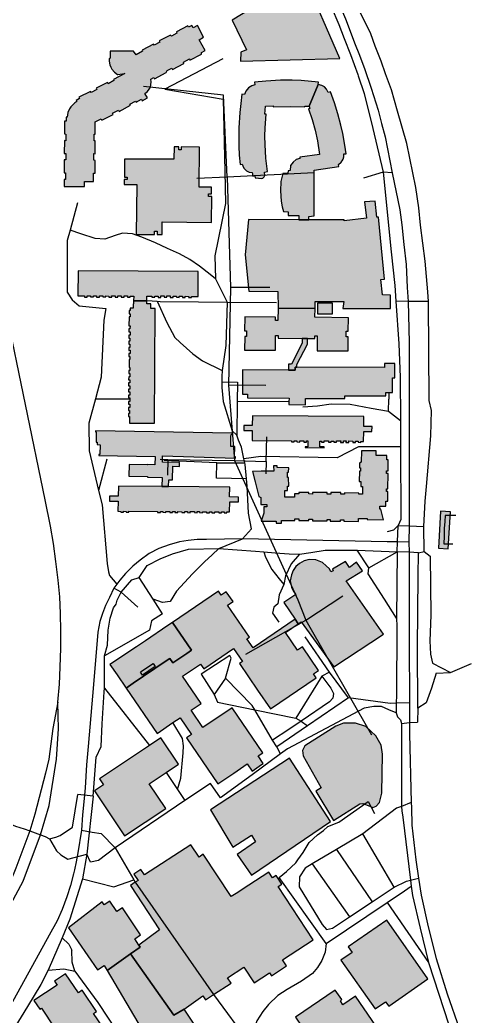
# Model space of a CAD drawing. Header units: metres. Extents: x -240 to 1905, y -961 to 4070.
# Drawn here: x 239 to 514, y 474 to 1088 of the extents above; entities that cross this region are included whole.
import ezdxf

# ---------------------------------------------------------------- set-up
doc = ezdxf.new("R2010")
doc.units = ezdxf.units.M
doc.layers.add('TPX_BUILDINGS', color=7, linetype='Continuous')
doc.layers.add('TPX_ROADS', color=7, linetype='Continuous')
doc.layers.add('TPX_BUILDINGS_HATCH', color=7, linetype='Continuous', true_color=0xffffff)

msp = doc.modelspace()

# ---------------------------------------------------------------- hatches: boundary and pattern name
at = {"layer": 'TPX_BUILDINGS_HATCH'}
h = msp.add_hatch(color=256, dxfattribs=at)
h.dxf.hatch_style = 1
h.paths.add_polyline_path([(370.2, 1087.57), (379.02, 1069.37), (375.48, 1067.87), (375.27, 1062.36), (436.63, 1063.9), (414.61, 1114.61), (370.2, 1087.57)])
h = msp.add_hatch(color=256, dxfattribs=at)
h.dxf.hatch_style = 1
h.paths.add_polyline_path([(266.81, 1025.36), (266.82, 1017.47), (267.6, 1017.46), (267.56, 1013.35), (266.78, 1013.36), (266.71, 1005.47), (267.57, 1005.46), (267.54, 1001.47), (266.68, 1001.47), (266.61, 993.47), (267.47, 993.47), (267.44, 989.47), (266.65, 989.47), (266.61, 985.14), (279.06, 985.03), (279.09, 988.14), (284.8, 988.2), (284.77, 993.43), (285.63, 993.42), (285.7, 1001.2), (284.92, 1001.31), (284.95, 1005.42), (285.74, 1005.31), (285.73, 1013.31), (285.02, 1013.31), (285.06, 1017.31), (285.76, 1017.42), (285.75, 1024.86), (289.52, 1026.72), (289.83, 1026.05), (296.91, 1029.54), (296.44, 1030.32), (300.06, 1032.18), (300.45, 1031.4), (307.52, 1035.12), (307.14, 1035.9), (310.68, 1037.75), (311.06, 1036.97), (314.21, 1038.95), (314.75, 1037.83), (317.98, 1039.69), (316.36, 1042.48), (317.93, 1043.58), (319.12, 1045.01), (319.76, 1046.34), (320.08, 1047.78), (320.24, 1049.68), (320.07, 1051.31), (322, 1052.19), (322.34, 1051.49), (329.6, 1055.37), (330.1, 1056.58), (333.04, 1057.97), (333.34, 1057.19), (340.47, 1060.95), (340.29, 1061.66), (343.83, 1063.68), (344.13, 1063.01), (351.26, 1066.54), (351.33, 1067.73), (353.46, 1068.83), (349.91, 1075.52), (352.59, 1077.05), (348.74, 1084.2), (346.22, 1082.78), (345.37, 1084.34), (343.33, 1083.25), (342.86, 1084.03), (335.79, 1080.31), (336.17, 1079.53), (332.71, 1077.78), (332.25, 1078.34), (325.25, 1074.74), (325.63, 1073.96), (322.01, 1072.1), (321.63, 1072.77), (314.71, 1069.05), (314.94, 1068.38), (310.92, 1066.19), (309.46, 1068.43), (294.97, 1068.56), (294.94, 1064.11), (294.39, 1063.78), (294.37, 1062.34), (294.82, 1060), (295.36, 1058.66), (296.05, 1057.44), (297.6, 1055.53), (299.47, 1054.07), (299.78, 1054.18), (304.01, 1054.7), (296.94, 1051.1), (297.32, 1050.43), (293.7, 1048.46), (293.32, 1049.24), (286.32, 1045.63), (286.78, 1044.85), (283.17, 1042.99), (282.78, 1043.66), (275.7, 1040.06), (276.09, 1039.28), (273.96, 1038.18), (274.35, 1037.4), (273.09, 1036.64), (271.67, 1035.32), (270.72, 1034.21), (269.93, 1032.89), (268.97, 1030.67), (268.64, 1029.23), (268.47, 1027.79), (267.77, 1027.79), (267.75, 1025.35), (266.81, 1025.36)])
h = msp.add_hatch(color=256, dxfattribs=at)
h.dxf.hatch_style = 1
h.paths.add_polyline_path([(374.29, 1015.65), (374.32, 1009.98), (374.58, 1004.42), (375.08, 998.75), (376.42, 998.85), (376.72, 997.85), (377.33, 996.51), (378.03, 995.73), (379.04, 994.83), (380.6, 994.04), (382.56, 993.69), (383.01, 991.57), (384.26, 991.79), (384.41, 990.45), (388.47, 990.08), (389.1, 990.3), (389.97, 991.07), (390.37, 991.84), (390.15, 993.96), (391.96, 994.27), (390.93, 1002.62), (390.46, 1011.06), (390.34, 1016.18), (390.47, 1021.29), (391.09, 1029.72), (390.31, 1029.73), (390.74, 1034.62), (395.44, 1034.91), (395.51, 1034.13), (406.16, 1034.48), (415.08, 1034.18), (415.09, 1034.63), (417.67, 1034.6), (423.27, 1048), (423.43, 1049.44), (412.64, 1050.42), (407.24, 1050.58), (400.04, 1050.53), (391.03, 1050.06), (383.9, 1049.34), (384.2, 1047.67), (382.24, 1047.13), (380.27, 1045.82), (379.4, 1044.94), (378.69, 1043.94), (378.21, 1042.83), (377.88, 1041.73), (376.24, 1041.96), (375.49, 1036.3), (374.89, 1030.75), (374.34, 1021.31), (374.29, 1015.65)])
h = msp.add_hatch(color=256, dxfattribs=at)
h.dxf.hatch_style = 1
h.paths.add_polyline_path([(399.98, 982.41), (400.5, 976.08), (400.97, 972.61), (401.86, 969.75), (404.66, 969.5), (404.64, 967.28), (411.37, 967.33), (411.25, 964.55), (417.45, 964.61), (417.39, 966.72), (420.76, 967.14), (420.84, 993.51), (420.85, 995.25), (435.98, 997.45), (435.76, 998.67), (437.49, 1000.1), (438.12, 1000.99), (438.6, 1001.98), (439.01, 1003.31), (439.02, 1005.2), (440.51, 1005.3), (439.7, 1010.64), (438.43, 1017.76), (437.22, 1022.99), (435.4, 1029.9), (433.19, 1036.69), (430.74, 1043.49), (429.33, 1043.06), (429.25, 1043.39), (428.33, 1045.07), (427.09, 1046.41), (425.45, 1047.43), (423.27, 1048), (417.67, 1034.6), (418.13, 1033.27), (417.34, 1033.05), (417.34, 1032.94), (419.48, 1026.48), (421.3, 1019.91), (422.73, 1013.34), (424.14, 1004.88), (411.84, 1003.21), (411.83, 1002.32), (409.64, 1001.78), (407.85, 1000.21), (406.16, 997.97), (405.87, 994.9), (404.72, 994.72), (404.56, 993.38), (401.42, 993.24), (400.29, 988.13), (399.98, 982.41)])
h = msp.add_hatch(color=256, dxfattribs=at)
h.dxf.hatch_style = 1
h.paths.add_polyline_path([(303.66, 986.37), (311.33, 986.31), (311.06, 955.65), (322.33, 955.55), (322.35, 957.66), (323.92, 957.65), (323.9, 955.65), (326.95, 955.62), (327.02, 963.28), (357.47, 963.02), (357.61, 978.91), (355.57, 978.92), (355.59, 980.59), (357.47, 980.57), (357.5, 984.69), (349.91, 984.75), (350.05, 1009.41), (338.77, 1009.51), (338.84, 1007.62), (337.27, 1007.64), (337.29, 1009.53), (334.39, 1009.55), (334.32, 1001.89), (303.87, 1002.04), (303.77, 990.93), (305.5, 990.91), (305.48, 989.36), (303.68, 989.37), (303.66, 986.37)])
h = msp.add_hatch(color=256, dxfattribs=at)
h.dxf.hatch_style = 1
h.paths.add_polyline_path([(378.16, 943.11), (380.44, 920.68), (398.4, 920.47), (398.51, 910.22), (421.29, 910.03), (421.27, 914.36), (439.02, 914.32), (438.36, 910.1), (467.79, 910.07), (467.78, 918.29), (462.93, 918.33), (461.92, 927.78), (464.19, 928.1), (460.37, 966.24), (459.35, 966.25), (458.34, 976.15), (451.84, 975.65), (452.93, 965.53), (439.29, 964.09), (439.3, 964.53), (417.45, 964.61), (411.25, 964.55), (380.29, 964.86), (378.16, 943.11)])
h = msp.add_hatch(color=256, dxfattribs=at)
h.dxf.hatch_style = 1
h.paths.add_polyline_path([(275.17, 933.18), (275.11, 917.74), (279.18, 917.81), (279.18, 917.04), (280.82, 917.02), (280.83, 917.8), (282.94, 917.78), (282.93, 917.12), (284.66, 917.1), (284.66, 917.77), (286.62, 917.75), (286.61, 917.08), (288.49, 917.07), (288.5, 917.73), (290.46, 917.72), (290.45, 917.16), (292.25, 917.15), (292.26, 917.7), (294.21, 917.68), (294.21, 917.02), (295.93, 917), (295.86, 917.78), (297.97, 917.76), (297.96, 916.98), (299.77, 916.97), (299.77, 917.75), (301.81, 917.73), (301.8, 917.06), (303.52, 917.05), (303.53, 917.83), (305.57, 917.81), (305.56, 917.03), (307.36, 917.01), (307.37, 917.68), (309.48, 917.66), (309.45, 914.71), (317.52, 914.67), (317.54, 917.59), (320.67, 917.57), (320.67, 917.01), (322.47, 916.99), (322.48, 917.66), (324.51, 917.64), (324.5, 916.87), (326.23, 916.85), (326.23, 917.74), (328.19, 917.72), (328.18, 916.94), (329.98, 916.93), (329.99, 917.82), (332.03, 917.8), (332.02, 916.8), (333.82, 916.78), (333.83, 917.67), (335.78, 917.66), (335.78, 916.88), (337.58, 916.86), (337.58, 917.53), (339.62, 917.51), (339.61, 916.73), (341.26, 916.72), (341.26, 917.5), (343.38, 917.48), (343.37, 916.81), (345.09, 916.8), (345.1, 917.46), (349.25, 917.43), (349.3, 932.76), (275.17, 933.18)])
h = msp.add_hatch(color=256, dxfattribs=at)
h.dxf.hatch_style = 1
h.paths.add_polyline_path([(306.39, 895.58), (307.25, 895.57), (307.23, 893.57), (306.53, 893.58), (306.51, 891.8), (307.14, 891.8), (307.12, 889.8), (306.5, 889.8), (306.56, 888.02), (307.19, 888.02), (307.17, 886.02), (306.54, 886.02), (306.53, 884.13), (307.23, 884.24), (307.21, 882.24), (306.51, 882.25), (306.49, 880.36), (307.12, 880.35), (307.1, 878.57), (306.63, 878.58), (306.59, 873.58), (307.14, 873.57), (307.12, 871.8), (306.42, 871.8), (306.48, 869.91), (307.11, 869.91), (307.09, 867.91), (306.39, 867.92), (306.37, 866.14), (307.07, 866.13), (307.06, 864.24), (306.28, 864.25), (306.34, 862.36), (307.04, 862.35), (307.02, 860.35), (306.32, 860.36), (306.3, 858.58), (307.09, 858.58), (307.07, 856.58), (306.37, 856.58), (306.35, 854.92), (307.06, 854.91), (307.04, 852.8), (306.33, 852.81), (306.32, 851.03), (307.02, 851.02), (307, 849.02), (306.3, 849.03), (306.28, 847.25), (306.91, 847.25), (306.89, 845.25), (306.35, 845.25), (306.33, 843.47), (306.88, 843.47), (306.84, 839.47), (322.27, 839.45), (322.72, 909.99), (319.98, 910.02), (320.01, 912.9), (317.5, 912.93), (317.52, 914.67), (309.45, 914.71), (309.44, 912.89), (309.12, 912.89), (309.1, 910.11), (307.3, 910.13), (307.29, 908.68), (306.66, 908.69), (306.64, 906.8), (307.27, 906.79), (307.25, 904.9), (306.63, 904.91), (306.58, 899.36), (307.21, 899.35), (307.19, 897.46), (306.41, 897.47), (306.39, 895.58)])
h = msp.add_hatch(color=256, dxfattribs=at)
h.dxf.hatch_style = 1
h.paths.add_polyline_path([(377.87, 896.18), (379.05, 896.17), (379.02, 892.84), (377.92, 892.85), (377.85, 884.41), (396.87, 884.24), (396.95, 893.35), (398.52, 893.34), (398.5, 891.67), (413.38, 891.54), (416.68, 891.51), (421.21, 891.47), (421.22, 893.14), (422.63, 893.13), (422.55, 884.02), (441.73, 883.85), (441.8, 892.52), (440.55, 892.53), (440.58, 895.97), (441.76, 895.96), (441.83, 904.29), (421.24, 904.58), (421.29, 910.03), (398.51, 910.22), (398.44, 902.67), (396.95, 902.68), (396.97, 904.68), (377.95, 904.85), (377.87, 896.18)])
h = msp.add_hatch(color=256, dxfattribs=at)
h.dxf.hatch_style = 1
h.paths.add_polyline_path([(422.87, 913.29), (422.86, 906.64), (431.98, 906.63), (431.98, 913.29), (422.87, 913.29)])
h = msp.add_hatch(color=256, dxfattribs=at)
h.dxf.hatch_style = 1
h.paths.add_polyline_path([(404.86, 872.08), (409.01, 872.11), (409.01, 873.85), (410.12, 873.9), (410.14, 875.47), (416.6, 888.08), (416.68, 891.51), (413.38, 891.54), (413.4, 888.63), (406.83, 875.71), (404.94, 875.67), (404.86, 872.08)])
h = msp.add_hatch(color=256, dxfattribs=at)
h.dxf.hatch_style = 1
h.paths.add_polyline_path([(376.62, 872.19), (376.57, 857.14), (379.63, 857.14), (379.62, 854.91), (405.25, 854.85), (405.23, 852.65), (405.23, 850.79), (415.39, 850.76), (415.4, 854.58), (439.67, 854.52), (439.67, 856.2), (464.97, 856.13), (464.97, 858.24), (466.79, 858.24), (469.02, 858.23), (469.04, 867.24), (470.44, 867.24), (470.46, 876.2), (464.2, 876.21), (464.2, 873.7), (410.12, 873.9), (409.01, 873.85), (409.01, 872.11), (404.86, 872.08), (376.62, 872.19)])
h = msp.add_hatch(color=256, dxfattribs=at)
h.dxf.hatch_style = 1
h.paths.add_polyline_path([(377.42, 834.86), (382.59, 834.81), (382.53, 828.7), (406.8, 828.49), (406.8, 827.82), (408.52, 827.81), (408.52, 828.48), (410.09, 828.46), (410.08, 827.8), (411.89, 827.78), (411.89, 828.45), (414.4, 828.43), (414.39, 827.76), (416.03, 827.74), (416.04, 828.41), (416.9, 828.4), (416.87, 824.74), (415.23, 824.75), (415.22, 824.31), (426.96, 824.21), (426.97, 824.76), (424.31, 824.78), (424.34, 828.34), (425.28, 828.33), (425.27, 827.78), (427, 827.76), (427, 828.43), (429.51, 828.41), (429.5, 827.74), (431.22, 827.72), (431.23, 828.39), (432.87, 828.38), (432.87, 827.6), (434.51, 827.58), (434.52, 828.47), (437.1, 828.45), (437.09, 827.56), (438.74, 827.55), (438.74, 828.44), (440.39, 828.42), (440.38, 827.53), (442.1, 827.52), (442.11, 828.41), (444.62, 828.39), (444.61, 827.5), (446.33, 827.48), (446.34, 828.37), (447.9, 828.36), (447.9, 827.58), (449.62, 827.57), (449.62, 828.12), (451.27, 828.11), (451.32, 834.33), (456.41, 834.28), (456.44, 837.39), (451.35, 837.33), (451.4, 843.55), (382.67, 843.92), (382.61, 837.92), (377.45, 837.97), (377.42, 834.86)])
h = msp.add_hatch(color=256, dxfattribs=at)
h.dxf.hatch_style = 1
h.paths.add_polyline_path([(285.97, 834.09), (286.44, 834.09), (286.31, 827.76), (287.01, 827.75), (286.92, 826.2), (288.8, 826.07), (288.67, 820.07), (288.04, 820.08), (288.04, 819.52), (322.71, 818.89), (322.59, 813.78), (317.97, 813.93), (317.89, 813.71), (306.7, 813.92), (306.56, 806.7), (317.91, 806.49), (317.91, 806.15), (326.99, 805.96), (326.76, 800.34), (330.85, 800.37), (331.06, 804.45), (333.35, 804.41), (333.62, 812.85), (337.68, 812.75), (337.73, 815.08), (327.3, 815.46), (327.29, 819.19), (372.26, 817.9), (372.27, 818.57), (371.72, 818.57), (371.86, 825.02), (369.35, 825.04), (369.42, 828.87), (369.47, 831.07), (369.49, 832.48), (370.2, 832.48), (370.2, 833.14), (285.98, 834.76), (285.97, 834.09)])
h = msp.add_hatch(color=256, dxfattribs=at)
h.dxf.hatch_style = 1
h.paths.add_polyline_path([(382.73, 809.62), (384.37, 803.29), (386.71, 794.21), (387.83, 793.54), (387.82, 789.24), (391.61, 789.24), (391.61, 787.78), (389.66, 787.79), (389.66, 783.98), (387.98, 779.1), (397.39, 779.04), (397.39, 777.82), (400.53, 777.8), (400.55, 779.48), (408.9, 779.43), (408.91, 780.43), (411.31, 780.41), (411.3, 779.44), (417.41, 779.41), (417.42, 780.19), (419.71, 780.18), (419.7, 779.18), (428.68, 779.13), (428.68, 780.02), (430.67, 780.01), (430.67, 779.01), (436.95, 778.97), (436.96, 779.86), (438.99, 779.84), (438.98, 778.96), (448.13, 778.89), (448.14, 780.67), (453.5, 780.63), (453.5, 779.97), (463.46, 779.89), (461.79, 786.46), (461.31, 786.47), (461.31, 788.32), (464.93, 788.32), (464.92, 791.3), (466.22, 791.3), (466.21, 797.25), (465.42, 797.24), (465.42, 798.97), (466.27, 798.98), (466.31, 808.38), (465.45, 808.39), (465.45, 810.06), (466.39, 810.07), (466.45, 816.89), (465.59, 816.89), (465.62, 819.46), (458.98, 819.53), (459.02, 822.32), (449.84, 822.42), (449.76, 815.4), (448.65, 814.69), (448.63, 811.84), (449.42, 811.83), (449.41, 809.73), (448.63, 809.74), (448.6, 803.43), (449.46, 803.42), (449.45, 800.44), (450.62, 800.44), (450.59, 795.56), (448.32, 795.57), (448.32, 796.35), (439.38, 796.39), (439.37, 795.71), (437.15, 795.73), (437.15, 796.61), (430.94, 796.64), (430.93, 795.74), (428.75, 795.75), (428.75, 796.74), (419.75, 796.76), (419.75, 795.75), (417.54, 795.76), (417.54, 796.75), (411.37, 796.73), (411.37, 795.94), (408.67, 795.93), (408.68, 793.79), (402.75, 793.74), (402.72, 797.82), (404.26, 797.83), (404.23, 800.66), (405.07, 800.68), (404.98, 805.95), (404.28, 805.94), (404.21, 809.14), (405.03, 809.16), (405.08, 811.83), (398.03, 812.16), (397.89, 813.08), (395.73, 813.14), (395.88, 809.85), (388.13, 809.89), (382.73, 809.62)])
h = msp.add_hatch(color=256, dxfattribs=at)
h.dxf.hatch_style = 1
h.paths.add_polyline_path([(294.53, 791.36), (299.93, 791.31), (299.79, 785.09), (301.6, 785.07), (301.59, 784.63), (303.16, 784.62), (303.16, 785.17), (304.8, 785.05), (304.8, 784.6), (306.45, 784.59), (306.53, 785.14), (324.06, 784.99), (324.06, 784.43), (325.94, 784.42), (325.94, 784.97), (327.51, 784.96), (327.5, 784.52), (329.3, 784.39), (329.31, 785.06), (331.74, 785.03), (331.73, 784.37), (333.38, 784.35), (333.38, 785.02), (335.02, 785.01), (334.94, 784.34), (336.74, 784.32), (336.75, 784.99), (339.25, 784.86), (339.25, 784.3), (340.97, 784.29), (341.05, 784.95), (342.7, 784.94), (342.69, 784.27), (344.33, 784.26), (344.34, 784.92), (346.92, 784.9), (346.92, 784.35), (348.56, 784.22), (348.57, 785), (350.06, 784.99), (350.05, 784.32), (351.85, 784.19), (351.86, 784.86), (354.44, 784.84), (354.43, 784.17), (356.16, 784.16), (356.16, 784.82), (357.73, 784.81), (357.72, 784.14), (359.44, 784.13), (359.45, 784.79), (361.95, 784.77), (361.95, 784.11), (363.67, 784.09), (363.68, 784.76), (365.32, 784.74), (365.24, 784.19), (366.96, 784.06), (366.96, 784.73), (368.61, 784.71), (368.74, 790.94), (374.06, 790.89), (374.17, 793.89), (368.61, 794.05), (368.74, 800.05), (330.85, 800.37), (326.76, 800.34), (300.01, 800.64), (299.95, 794.42), (294.55, 794.47), (294.53, 791.36)])
h = msp.add_hatch(color=256, dxfattribs=at)
h.dxf.hatch_style = 1
h.paths.add_polyline_path([(497.33, 762.3), (503.45, 761.93), (504.84, 784.83), (498.72, 785.21), (497.33, 762.3)])
h = msp.add_hatch(color=256, dxfattribs=at)
h.dxf.hatch_style = 1
h.paths.add_polyline_path([(402.02, 729), (409.08, 718.61), (410.99, 715.83), (412.8, 716.96), (432.93, 689.24), (463.42, 709.37), (440.57, 742.28), (450.6, 748.48), (446.91, 753.79), (442.55, 750.58), (440.01, 754.18), (432.13, 749.38), (432.49, 748.5), (431.05, 747.72), (430.12, 749.68), (428.19, 751.6), (425.8, 753.53), (421.74, 755.16), (417.67, 755.4), (414.58, 754.64), (411.63, 752.94), (409.52, 751.15), (407.87, 748.74), (406.7, 745.89), (405.99, 742.26), (406.76, 738.44), (407.92, 735.73), (409.4, 733.94), (402.02, 729)])
h = msp.add_hatch(color=256, dxfattribs=at)
h.dxf.hatch_style = 1
h.paths.add_polyline_path([(304.82, 676.25), (323.91, 648.33), (333.71, 654.99), (338.07, 657.96), (345.11, 647.68), (342.01, 645.59), (361.4, 617.24), (371.19, 623.89), (379.44, 629.5), (382.46, 625.08), (388.34, 629.08), (389.4, 629.8), (386.24, 634.42), (389.17, 636.4), (370.18, 664.15), (352.19, 651.93), (344.91, 662.62), (351.1, 666.83), (339.66, 683.56), (350.64, 691.02), (352.65, 688.07), (371.04, 700.58), (376.52, 692.59), (374.67, 691.3), (385.87, 674.93), (393.75, 663.41), (421.99, 682.59), (420.3, 685.05), (423.36, 687.11), (413.56, 701.59), (410.44, 699.48), (402.98, 710.39), (410.99, 715.83), (409.08, 718.61), (383.15, 700.98), (379.31, 706.62), (380.83, 707.65), (367.41, 727.26), (370.73, 729.51), (366.59, 735.56), (363.41, 733.4), (361.74, 735.83), (333.46, 716.61), (345.15, 699.52), (342.25, 697.56), (342.21, 697.53), (333.67, 691.72), (331.73, 694.55), (330.14, 693.47), (315.46, 683.49), (309.24, 679.27), (304.82, 676.25)])
h = msp.add_hatch(color=256, dxfattribs=at)
h.dxf.hatch_style = 1
h.paths.add_polyline_path([(294.87, 690.67), (299.28, 684.29), (304.82, 676.25), (309.24, 679.27), (315.46, 683.49), (330.14, 693.47), (331.73, 694.55), (333.67, 691.72), (342.21, 697.53), (342.25, 697.56), (345.15, 699.52), (333.46, 716.61), (330.61, 714.69), (316.68, 705.33), (311.17, 701.63), (294.87, 690.67)])
h = msp.add_hatch(color=256, dxfattribs=at)
h.dxf.hatch_style = 1
h.paths.add_polyline_path([(413.48, 637.77), (414.04, 634.52), (425.05, 614.88), (421.88, 612.72), (432.64, 594.74), (448.97, 604.98), (450.76, 605.18), (454.99, 603.55), (456.9, 602.61), (458.9, 603.5), (461.1, 605.83), (462.47, 611.5), (462.88, 635.62), (462.01, 641.13), (458.8, 646.84), (452.6, 652.47), (446.23, 654.54), (438.74, 654.65), (434.07, 652.87), (414.95, 640.61), (413.48, 637.77)])
h = msp.add_hatch(color=256, dxfattribs=at)
h.dxf.hatch_style = 1
h.paths.add_polyline_path([(285.22, 612.87), (303.87, 585.16), (329.3, 602.16), (319.12, 617.29), (329.45, 624.19), (337.12, 629.32), (326.2, 645.55), (319.22, 640.89), (288.39, 620.27), (290.84, 616.62), (285.22, 612.87)])
h = msp.add_hatch(color=256, dxfattribs=at)
h.dxf.hatch_style = 1
h.paths.add_polyline_path([(356.86, 601.32), (370.66, 578.28), (382.06, 585.69), (384.53, 581.57), (373.33, 573.81), (382.19, 560.97), (430.77, 594.12), (405.5, 632.97), (356.86, 601.32)])
h = msp.add_hatch(color=256, dxfattribs=at)
h.dxf.hatch_style = 1
h.paths.add_polyline_path([(307.41, 554.65), (325.35, 527.34), (312.73, 517.86), (313.48, 516.63), (307.48, 512.51), (334.24, 474.7), (340.52, 478.47), (352.09, 486.68), (353.7, 484.21), (358.75, 487.51), (369.5, 494.53), (367.37, 497.77), (377.44, 504.35), (383.77, 494.73), (393.26, 500.92), (394.45, 499.1), (403.66, 505.11), (401.2, 508.84), (420.19, 521.24), (398.57, 554.13), (400.77, 555.51), (397.4, 560.83), (395.11, 559.38), (392.78, 562.93), (380.41, 554.86), (372.66, 549.8), (369.57, 547.78), (352.4, 573.89), (349.76, 572.17), (344.75, 579.79), (316.17, 561.13), (313.92, 564.56), (309.54, 561.71), (312.15, 557.74), (310.46, 556.64), (307.41, 554.65)])
h = msp.add_hatch(color=256, dxfattribs=at)
h.dxf.hatch_style = 1
h.paths.add_polyline_path([(269.19, 528.62), (287.07, 502.66), (291.28, 505.42), (293.16, 502.25), (307.48, 512.51), (313.48, 516.63), (312.73, 517.86), (310.11, 521.81), (313.71, 524.18), (302.61, 540.95), (299, 538.58), (294.7, 545.08), (291.26, 542.83), (290.13, 544.53), (269.19, 528.62)])
h = msp.add_hatch(color=256, dxfattribs=at)
h.dxf.hatch_style = 1
h.paths.add_polyline_path([(437.23, 508.63), (458.36, 478.64), (464.75, 483.1), (466.72, 480.31), (490.91, 497.23), (465.46, 533.35), (441.81, 516.8), (444.14, 513.48), (437.23, 508.63)])
h = msp.add_hatch(color=256, dxfattribs=at)
h.dxf.hatch_style = 1
h.paths.add_polyline_path([(293.16, 502.25), (316.71, 462.2), (310.79, 457.64), (335.28, 424.36), (338.25, 425.47), (340.75, 426.4), (348.24, 417.13), (370.18, 429.92), (367.65, 433.34), (361.47, 441.71), (364.01, 443.79), (349.3, 465.51), (340.52, 478.47), (334.24, 474.7), (307.48, 512.51), (293.16, 502.25)])
h = msp.add_hatch(color=256, dxfattribs=at)
h.dxf.hatch_style = 1
h.paths.add_polyline_path([(247.96, 483.87), (251.55, 478.45), (252.65, 479.18), (269.14, 454.33), (268.44, 453.87), (273.04, 446.95), (295.59, 461.82), (291.45, 468.06), (290.44, 467.39), (284.8, 475.89), (286.49, 477), (277.78, 490.11), (275.37, 488.52), (267.53, 500.33), (260.62, 495.77), (262.26, 493.29), (247.96, 483.87)])
h = msp.add_hatch(color=256, dxfattribs=at)
h.dxf.hatch_style = 1
h.paths.add_polyline_path([(408.08, 460.73), (425.86, 434.69), (433.5, 439.95), (435.12, 437.39), (434.34, 436.84), (438.28, 431.14), (454.19, 441.89), (461.91, 447.08), (458.04, 452.74), (462.06, 455.37), (460.36, 457.94), (464.06, 460.47), (446.28, 486.51), (438.48, 481.24), (436.93, 483.59), (437.88, 484.36), (433.78, 490.28), (409.29, 473.61), (413.15, 467.91), (413.94, 468.46), (415.64, 465.89), (408.08, 460.73)])

# ---------------------------------------------------------------- linework, layer by layer
at = {"layer": 'TPX_BUILDINGS'}
for points in [[(370.2, 1087.57), (379.02, 1069.37), (375.48, 1067.87), (375.27, 1062.36), (436.63, 1063.9), (414.61, 1114.61), (370.2, 1087.57)], [(266.81, 1025.36), (266.82, 1017.47), (267.6, 1017.46), (267.56, 1013.35), (266.78, 1013.36), (266.71, 1005.47), (267.57, 1005.46), (267.54, 1001.47), (266.68, 1001.47), (266.61, 993.47), (267.47, 993.47), (267.44, 989.47), (266.65, 989.47), (266.61, 985.14), (279.06, 985.03), (279.09, 988.14), (284.8, 988.2), (284.77, 993.43), (285.63, 993.42), (285.7, 1001.2), (284.92, 1001.31), (284.95, 1005.42), (285.74, 1005.31), (285.73, 1013.31), (285.02, 1013.31), (285.06, 1017.31), (285.76, 1017.42), (285.75, 1024.86), (289.52, 1026.72), (289.83, 1026.05), (296.91, 1029.54), (296.44, 1030.32), (300.06, 1032.18), (300.45, 1031.4), (307.52, 1035.12), (307.14, 1035.9), (310.68, 1037.75), (311.06, 1036.97), (314.21, 1038.95), (314.75, 1037.83), (317.98, 1039.69), (316.36, 1042.48), (317.93, 1043.58), (319.12, 1045.01), (319.76, 1046.34), (320.08, 1047.78), (320.24, 1049.68), (320.07, 1051.31), (322, 1052.19), (322.34, 1051.49), (329.6, 1055.37), (330.1, 1056.58), (333.04, 1057.97), (333.34, 1057.19), (340.47, 1060.95), (340.29, 1061.66), (343.83, 1063.68), (344.13, 1063.01), (351.26, 1066.54), (351.33, 1067.73), (353.46, 1068.83), (349.91, 1075.52), (352.59, 1077.05), (348.74, 1084.2), (346.22, 1082.78), (345.37, 1084.34), (343.33, 1083.25), (342.86, 1084.03), (335.79, 1080.31), (336.17, 1079.53), (332.71, 1077.78), (332.25, 1078.34), (325.25, 1074.74), (325.63, 1073.96), (322.01, 1072.1), (321.63, 1072.77), (314.71, 1069.05), (314.94, 1068.38), (310.92, 1066.19), (309.46, 1068.43), (294.97, 1068.56), (294.94, 1064.11), (294.39, 1063.78), (294.37, 1062.34), (294.82, 1060), (295.36, 1058.66), (296.05, 1057.44), (297.6, 1055.53), (299.47, 1054.07), (299.78, 1054.18), (304.01, 1054.7), (296.94, 1051.1), (297.32, 1050.43), (293.7, 1048.46), (293.32, 1049.24), (286.32, 1045.63), (286.78, 1044.85), (283.17, 1042.99), (282.78, 1043.66), (275.7, 1040.06), (276.09, 1039.28), (273.96, 1038.18), (274.35, 1037.4), (273.09, 1036.64), (271.67, 1035.32), (270.72, 1034.21), (269.93, 1032.89), (268.97, 1030.67), (268.64, 1029.23), (268.47, 1027.79), (267.77, 1027.79), (267.75, 1025.35), (266.81, 1025.36)], [(374.29, 1015.65), (374.32, 1009.98), (374.58, 1004.42), (375.08, 998.75), (376.42, 998.85), (376.72, 997.85), (377.33, 996.51), (378.03, 995.73), (379.04, 994.83), (380.6, 994.04), (382.56, 993.69), (383.01, 991.57), (384.26, 991.79), (384.41, 990.45), (388.47, 990.08), (389.1, 990.3), (389.97, 991.07), (390.37, 991.84), (390.15, 993.96), (391.96, 994.27), (390.93, 1002.62), (390.46, 1011.06), (390.34, 1016.18), (390.47, 1021.29), (391.09, 1029.72), (390.31, 1029.73), (390.74, 1034.62), (395.44, 1034.91), (395.51, 1034.13), (406.16, 1034.48), (415.08, 1034.18), (415.09, 1034.63), (417.67, 1034.6), (423.27, 1048), (423.43, 1049.44), (412.64, 1050.42), (407.24, 1050.58), (400.04, 1050.53), (391.03, 1050.06), (383.9, 1049.34), (384.2, 1047.67), (382.24, 1047.13), (380.27, 1045.82), (379.4, 1044.94), (378.69, 1043.94), (378.21, 1042.83), (377.88, 1041.73), (376.24, 1041.96), (375.49, 1036.3), (374.89, 1030.75), (374.34, 1021.31), (374.29, 1015.65)], [(399.98, 982.41), (400.5, 976.08), (400.97, 972.61), (401.86, 969.75), (404.66, 969.5), (404.64, 967.28), (411.37, 967.33), (411.25, 964.55), (417.45, 964.61), (417.39, 966.72), (420.76, 967.14), (420.84, 993.51), (420.85, 995.25), (435.98, 997.45), (435.76, 998.67), (437.49, 1000.1), (438.12, 1000.99), (438.6, 1001.98), (439.01, 1003.31), (439.02, 1005.2), (440.51, 1005.3), (439.7, 1010.64), (438.43, 1017.76), (437.22, 1022.99), (435.4, 1029.9), (433.19, 1036.69), (430.74, 1043.49), (429.33, 1043.06), (429.25, 1043.39), (428.33, 1045.07), (427.09, 1046.41), (425.45, 1047.43), (423.27, 1048), (417.67, 1034.6), (418.13, 1033.27), (417.34, 1033.05), (417.34, 1032.94), (419.48, 1026.48), (421.3, 1019.91), (422.73, 1013.34), (424.14, 1004.88), (411.84, 1003.21), (411.83, 1002.32), (409.64, 1001.78), (407.85, 1000.21), (406.16, 997.97), (405.87, 994.9), (404.72, 994.72), (404.56, 993.38), (401.42, 993.24), (400.29, 988.13), (399.98, 982.41)], [(303.66, 986.37), (311.33, 986.31), (311.06, 955.65), (322.33, 955.55), (322.35, 957.66), (323.92, 957.65), (323.9, 955.65), (326.95, 955.62), (327.02, 963.28), (357.47, 963.02), (357.61, 978.91), (355.57, 978.92), (355.59, 980.59), (357.47, 980.57), (357.5, 984.69), (349.91, 984.75), (350.05, 1009.41), (338.77, 1009.51), (338.84, 1007.62), (337.27, 1007.64), (337.29, 1009.53), (334.39, 1009.55), (334.32, 1001.89), (303.87, 1002.04), (303.77, 990.93), (305.5, 990.91), (305.48, 989.36), (303.68, 989.37), (303.66, 986.37)], [(378.16, 943.11), (380.44, 920.68), (398.4, 920.47), (398.51, 910.22), (421.29, 910.03), (421.27, 914.36), (439.02, 914.32), (438.36, 910.1), (467.79, 910.07), (467.78, 918.29), (462.93, 918.33), (461.92, 927.78), (464.19, 928.1), (460.37, 966.24), (459.35, 966.25), (458.34, 976.15), (451.84, 975.65), (452.93, 965.53), (439.29, 964.09), (439.3, 964.53), (417.45, 964.61), (411.25, 964.55), (380.29, 964.86), (378.16, 943.11)], [(275.17, 933.18), (275.11, 917.74), (279.18, 917.81), (279.18, 917.04), (280.82, 917.02), (280.83, 917.8), (282.94, 917.78), (282.93, 917.12), (284.66, 917.1), (284.66, 917.77), (286.62, 917.75), (286.61, 917.08), (288.49, 917.07), (288.5, 917.73), (290.46, 917.72), (290.45, 917.16), (292.25, 917.15), (292.26, 917.7), (294.21, 917.68), (294.21, 917.02), (295.93, 917), (295.86, 917.78), (297.97, 917.76), (297.96, 916.98), (299.77, 916.97), (299.77, 917.75), (301.81, 917.73), (301.8, 917.06), (303.52, 917.05), (303.53, 917.83), (305.57, 917.81), (305.56, 917.03), (307.36, 917.01), (307.37, 917.68), (309.48, 917.66), (309.45, 914.71), (317.52, 914.67), (317.54, 917.59), (320.67, 917.57), (320.67, 917.01), (322.47, 916.99), (322.48, 917.66), (324.51, 917.64), (324.5, 916.87), (326.23, 916.85), (326.23, 917.74), (328.19, 917.72), (328.18, 916.94), (329.98, 916.93), (329.99, 917.82), (332.03, 917.8), (332.02, 916.8), (333.82, 916.78), (333.83, 917.67), (335.78, 917.66), (335.78, 916.88), (337.58, 916.86), (337.58, 917.53), (339.62, 917.51), (339.61, 916.73), (341.26, 916.72), (341.26, 917.5), (343.38, 917.48), (343.37, 916.81), (345.09, 916.8), (345.1, 917.46), (349.25, 917.43), (349.3, 932.76), (275.17, 933.18)], [(306.39, 895.58), (307.25, 895.57), (307.23, 893.57), (306.53, 893.58), (306.51, 891.8), (307.14, 891.8), (307.12, 889.8), (306.5, 889.8), (306.56, 888.02), (307.19, 888.02), (307.17, 886.02), (306.54, 886.02), (306.53, 884.13), (307.23, 884.24), (307.21, 882.24), (306.51, 882.25), (306.49, 880.36), (307.12, 880.35), (307.1, 878.57), (306.63, 878.58), (306.59, 873.58), (307.14, 873.57), (307.12, 871.8), (306.42, 871.8), (306.48, 869.91), (307.11, 869.91), (307.09, 867.91), (306.39, 867.92), (306.37, 866.14), (307.07, 866.13), (307.06, 864.24), (306.28, 864.25), (306.34, 862.36), (307.04, 862.35), (307.02, 860.35), (306.32, 860.36), (306.3, 858.58), (307.09, 858.58), (307.07, 856.58), (306.37, 856.58), (306.35, 854.92), (307.06, 854.91), (307.04, 852.8), (306.33, 852.81), (306.32, 851.03), (307.02, 851.02), (307, 849.02), (306.3, 849.03), (306.28, 847.25), (306.91, 847.25), (306.89, 845.25), (306.35, 845.25), (306.33, 843.47), (306.88, 843.47), (306.84, 839.47), (322.27, 839.45), (322.72, 909.99), (319.98, 910.02), (320.01, 912.9), (317.5, 912.93), (317.52, 914.67), (309.45, 914.71), (309.44, 912.89), (309.12, 912.89), (309.1, 910.11), (307.3, 910.13), (307.29, 908.68), (306.66, 908.69), (306.64, 906.8), (307.27, 906.79), (307.25, 904.9), (306.63, 904.91), (306.58, 899.36), (307.21, 899.35), (307.19, 897.46), (306.41, 897.47), (306.39, 895.58)], [(377.87, 896.18), (379.05, 896.17), (379.02, 892.84), (377.92, 892.85), (377.85, 884.41), (396.87, 884.24), (396.95, 893.35), (398.52, 893.34), (398.5, 891.67), (413.38, 891.54), (416.68, 891.51), (421.21, 891.47), (421.22, 893.14), (422.63, 893.13), (422.55, 884.02), (441.73, 883.85), (441.8, 892.52), (440.55, 892.53), (440.58, 895.97), (441.76, 895.96), (441.83, 904.29), (421.24, 904.58), (421.29, 910.03), (398.51, 910.22), (398.44, 902.67), (396.95, 902.68), (396.97, 904.68), (377.95, 904.85), (377.87, 896.18)], [(422.87, 913.29), (422.86, 906.64), (431.98, 906.63), (431.98, 913.29), (422.87, 913.29)], [(404.86, 872.08), (409.01, 872.11), (409.01, 873.85), (410.12, 873.9), (410.14, 875.47), (416.6, 888.08), (416.68, 891.51), (413.38, 891.54), (413.4, 888.63), (406.83, 875.71), (404.94, 875.67), (404.86, 872.08)], [(376.62, 872.19), (376.57, 857.14), (379.63, 857.14), (379.62, 854.91), (405.25, 854.85), (405.23, 852.65), (405.23, 850.79), (415.39, 850.76), (415.4, 854.58), (439.67, 854.52), (439.67, 856.2), (464.97, 856.13), (464.97, 858.24), (466.79, 858.24), (469.02, 858.23), (469.04, 867.24), (470.44, 867.24), (470.46, 876.2), (464.2, 876.21), (464.2, 873.7), (410.12, 873.9), (409.01, 873.85), (409.01, 872.11), (404.86, 872.08), (376.62, 872.19)], [(377.42, 834.86), (382.59, 834.81), (382.53, 828.7), (406.8, 828.49), (406.8, 827.82), (408.52, 827.81), (408.52, 828.48), (410.09, 828.46), (410.08, 827.8), (411.89, 827.78), (411.89, 828.45), (414.4, 828.43), (414.39, 827.76), (416.03, 827.74), (416.04, 828.41), (416.9, 828.4), (416.87, 824.74), (415.23, 824.75), (415.22, 824.31), (426.96, 824.21), (426.97, 824.76), (424.31, 824.78), (424.34, 828.34), (425.28, 828.33), (425.27, 827.78), (427, 827.76), (427, 828.43), (429.51, 828.41), (429.5, 827.74), (431.22, 827.72), (431.23, 828.39), (432.87, 828.38), (432.87, 827.6), (434.51, 827.58), (434.52, 828.47), (437.1, 828.45), (437.09, 827.56), (438.74, 827.55), (438.74, 828.44), (440.39, 828.42), (440.38, 827.53), (442.1, 827.52), (442.11, 828.41), (444.62, 828.39), (444.61, 827.5), (446.33, 827.48), (446.34, 828.37), (447.9, 828.36), (447.9, 827.58), (449.62, 827.57), (449.62, 828.12), (451.27, 828.11), (451.32, 834.33), (456.41, 834.28), (456.44, 837.39), (451.35, 837.33), (451.4, 843.55), (382.67, 843.92), (382.61, 837.92), (377.45, 837.97), (377.42, 834.86)], [(285.97, 834.09), (286.44, 834.09), (286.31, 827.76), (287.01, 827.75), (286.92, 826.2), (288.8, 826.07), (288.67, 820.07), (288.04, 820.08), (288.04, 819.52), (322.71, 818.89), (322.59, 813.78), (317.97, 813.93), (317.89, 813.71), (306.7, 813.92), (306.56, 806.7), (317.91, 806.49), (317.91, 806.15), (326.99, 805.96), (326.76, 800.34), (330.85, 800.37), (331.06, 804.45), (333.35, 804.41), (333.62, 812.85), (337.68, 812.75), (337.73, 815.08), (327.3, 815.46), (327.29, 819.19), (372.26, 817.9), (372.27, 818.57), (371.72, 818.57), (371.86, 825.02), (369.35, 825.04), (369.42, 828.87), (369.47, 831.07), (369.49, 832.48), (370.2, 832.48), (370.2, 833.14), (285.98, 834.76), (285.97, 834.09)], [(382.73, 809.62), (384.37, 803.29), (386.71, 794.21), (387.83, 793.54), (387.82, 789.24), (391.61, 789.24), (391.61, 787.78), (389.66, 787.79), (389.66, 783.98), (387.98, 779.1), (397.39, 779.04), (397.39, 777.82), (400.53, 777.8), (400.55, 779.48), (408.9, 779.43), (408.91, 780.43), (411.31, 780.41), (411.3, 779.44), (417.41, 779.41), (417.42, 780.19), (419.71, 780.18), (419.7, 779.18), (428.68, 779.13), (428.68, 780.02), (430.67, 780.01), (430.67, 779.01), (436.95, 778.97), (436.96, 779.86), (438.99, 779.84), (438.98, 778.96), (448.13, 778.89), (448.14, 780.67), (453.5, 780.63), (453.5, 779.97), (463.46, 779.89), (461.79, 786.46), (461.31, 786.47), (461.31, 788.32), (464.93, 788.32), (464.92, 791.3), (466.22, 791.3), (466.21, 797.25), (465.42, 797.24), (465.42, 798.97), (466.27, 798.98), (466.31, 808.38), (465.45, 808.39), (465.45, 810.06), (466.39, 810.07), (466.45, 816.89), (465.59, 816.89), (465.62, 819.46), (458.98, 819.53), (459.02, 822.32), (449.84, 822.42), (449.76, 815.4), (448.65, 814.69), (448.63, 811.84), (449.42, 811.83), (449.41, 809.73), (448.63, 809.74), (448.6, 803.43), (449.46, 803.42), (449.45, 800.44), (450.62, 800.44), (450.59, 795.56), (448.32, 795.57), (448.32, 796.35), (439.38, 796.39), (439.37, 795.71), (437.15, 795.73), (437.15, 796.61), (430.94, 796.64), (430.93, 795.74), (428.75, 795.75), (428.75, 796.74), (419.75, 796.76), (419.75, 795.75), (417.54, 795.76), (417.54, 796.75), (411.37, 796.73), (411.37, 795.94), (408.67, 795.93), (408.68, 793.79), (402.75, 793.74), (402.72, 797.82), (404.26, 797.83), (404.23, 800.66), (405.07, 800.68), (404.98, 805.95), (404.28, 805.94), (404.21, 809.14), (405.03, 809.16), (405.08, 811.83), (398.03, 812.16), (397.89, 813.08), (395.73, 813.14), (395.88, 809.85), (388.13, 809.89), (382.73, 809.62)], [(294.53, 791.36), (299.93, 791.31), (299.79, 785.09), (301.6, 785.07), (301.59, 784.63), (303.16, 784.62), (303.16, 785.17), (304.8, 785.05), (304.8, 784.6), (306.45, 784.59), (306.53, 785.14), (324.06, 784.99), (324.06, 784.43), (325.94, 784.42), (325.94, 784.97), (327.51, 784.96), (327.5, 784.52), (329.3, 784.39), (329.31, 785.06), (331.74, 785.03), (331.73, 784.37), (333.38, 784.35), (333.38, 785.02), (335.02, 785.01), (334.94, 784.34), (336.74, 784.32), (336.75, 784.99), (339.25, 784.86), (339.25, 784.3), (340.97, 784.29), (341.05, 784.95), (342.7, 784.94), (342.69, 784.27), (344.33, 784.26), (344.34, 784.92), (346.92, 784.9), (346.92, 784.35), (348.56, 784.22), (348.57, 785), (350.06, 784.99), (350.05, 784.32), (351.85, 784.19), (351.86, 784.86), (354.44, 784.84), (354.43, 784.17), (356.16, 784.16), (356.16, 784.82), (357.73, 784.81), (357.72, 784.14), (359.44, 784.13), (359.45, 784.79), (361.95, 784.77), (361.95, 784.11), (363.67, 784.09), (363.68, 784.76), (365.32, 784.74), (365.24, 784.19), (366.96, 784.06), (366.96, 784.73), (368.61, 784.71), (368.74, 790.94), (374.06, 790.89), (374.17, 793.89), (368.61, 794.05), (368.74, 800.05), (330.85, 800.37), (326.76, 800.34), (300.01, 800.64), (299.95, 794.42), (294.55, 794.47), (294.53, 791.36)], [(497.33, 762.3), (503.45, 761.93), (504.84, 784.83), (498.72, 785.21), (497.33, 762.3)], [(402.02, 729), (409.08, 718.61), (410.99, 715.83), (412.8, 716.96), (432.93, 689.24), (463.42, 709.37), (440.57, 742.28), (450.6, 748.48), (446.91, 753.79), (442.55, 750.58), (440.01, 754.18), (432.13, 749.38), (432.49, 748.5), (431.05, 747.72), (430.12, 749.68), (428.19, 751.6), (425.8, 753.53), (421.74, 755.16), (417.67, 755.4), (414.58, 754.64), (411.63, 752.94), (409.52, 751.15), (407.87, 748.74), (406.7, 745.89), (405.99, 742.26), (406.76, 738.44), (407.92, 735.73), (409.4, 733.94), (402.02, 729)], [(304.82, 676.25), (323.91, 648.33), (333.71, 654.99), (338.07, 657.96), (345.11, 647.68), (342.01, 645.59), (361.4, 617.24), (371.19, 623.89), (379.44, 629.5), (382.46, 625.08), (388.34, 629.08), (389.4, 629.8), (386.24, 634.42), (389.17, 636.4), (370.18, 664.15), (352.19, 651.93), (344.91, 662.62), (351.1, 666.83), (339.66, 683.56), (350.64, 691.02), (352.65, 688.07), (371.04, 700.58), (376.52, 692.59), (374.67, 691.3), (385.87, 674.93), (393.75, 663.41), (421.99, 682.59), (420.3, 685.05), (423.36, 687.11), (413.56, 701.59), (410.44, 699.48), (402.98, 710.39), (410.99, 715.83), (409.08, 718.61), (383.15, 700.98), (379.31, 706.62), (380.83, 707.65), (367.41, 727.26), (370.73, 729.51), (366.59, 735.56), (363.41, 733.4), (361.74, 735.83), (333.46, 716.61), (345.15, 699.52), (342.25, 697.56), (342.21, 697.53), (333.67, 691.72), (331.73, 694.55), (330.14, 693.47), (315.46, 683.49), (309.24, 679.27), (304.82, 676.25)], [(294.87, 690.67), (299.28, 684.29), (304.82, 676.25), (309.24, 679.27), (315.46, 683.49), (330.14, 693.47), (331.73, 694.55), (333.67, 691.72), (342.21, 697.53), (342.25, 697.56), (345.15, 699.52), (333.46, 716.61), (330.61, 714.69), (316.68, 705.33), (311.17, 701.63), (294.87, 690.67)], [(413.48, 637.77), (414.04, 634.52), (425.05, 614.88), (421.88, 612.72), (432.64, 594.74), (448.97, 604.98), (450.76, 605.18), (454.99, 603.55), (456.9, 602.61), (458.9, 603.5), (461.1, 605.83), (462.47, 611.5), (462.88, 635.62), (462.01, 641.13), (458.8, 646.84), (452.6, 652.47), (446.23, 654.54), (438.74, 654.65), (434.07, 652.87), (414.95, 640.61), (413.48, 637.77)], [(285.22, 612.87), (303.87, 585.16), (329.3, 602.16), (319.12, 617.29), (329.45, 624.19), (337.12, 629.32), (326.2, 645.55), (319.22, 640.89), (288.39, 620.27), (290.84, 616.62), (285.22, 612.87)], [(356.86, 601.32), (370.66, 578.28), (382.06, 585.69), (384.53, 581.57), (373.33, 573.81), (382.19, 560.97), (430.77, 594.12), (405.5, 632.97), (356.86, 601.32)], [(307.41, 554.65), (325.35, 527.34), (312.73, 517.86), (313.48, 516.63), (307.48, 512.51), (334.24, 474.7), (340.52, 478.47), (352.09, 486.68), (353.7, 484.21), (358.75, 487.51), (369.5, 494.53), (367.37, 497.77), (377.44, 504.35), (383.77, 494.73), (393.26, 500.92), (394.45, 499.1), (403.66, 505.11), (401.2, 508.84), (420.19, 521.24), (398.57, 554.13), (400.77, 555.51), (397.4, 560.83), (395.11, 559.38), (392.78, 562.93), (380.41, 554.86), (372.66, 549.8), (369.57, 547.78), (352.4, 573.89), (349.76, 572.17), (344.75, 579.79), (316.17, 561.13), (313.92, 564.56), (309.54, 561.71), (312.15, 557.74), (310.46, 556.64), (307.41, 554.65)], [(269.19, 528.62), (287.07, 502.66), (291.28, 505.42), (293.16, 502.25), (307.48, 512.51), (313.48, 516.63), (312.73, 517.86), (310.11, 521.81), (313.71, 524.18), (302.61, 540.95), (299, 538.58), (294.7, 545.08), (291.26, 542.83), (290.13, 544.53), (269.19, 528.62)], [(437.23, 508.63), (458.36, 478.64), (464.75, 483.1), (466.72, 480.31), (490.91, 497.23), (465.46, 533.35), (441.81, 516.8), (444.14, 513.48), (437.23, 508.63)], [(293.16, 502.25), (316.71, 462.2), (310.79, 457.64), (335.28, 424.36), (338.25, 425.47), (340.75, 426.4), (348.24, 417.13), (370.18, 429.92), (367.65, 433.34), (361.47, 441.71), (364.01, 443.79), (349.3, 465.51), (340.52, 478.47), (334.24, 474.7), (307.48, 512.51), (293.16, 502.25)], [(247.96, 483.87), (251.55, 478.45), (252.65, 479.18), (269.14, 454.33), (268.44, 453.87), (273.04, 446.95), (295.59, 461.82), (291.45, 468.06), (290.44, 467.39), (284.8, 475.89), (286.49, 477), (277.78, 490.11), (275.37, 488.52), (267.53, 500.33), (260.62, 495.77), (262.26, 493.29), (247.96, 483.87)], [(408.08, 460.73), (425.86, 434.69), (433.5, 439.95), (435.12, 437.39), (434.34, 436.84), (438.28, 431.14), (454.19, 441.89), (461.91, 447.08), (458.04, 452.74), (462.06, 455.37), (460.36, 457.94), (464.06, 460.47), (446.28, 486.51), (438.48, 481.24), (436.93, 483.59), (437.88, 484.36), (433.78, 490.28), (409.29, 473.61), (413.15, 467.91), (413.94, 468.46), (415.64, 465.89), (408.08, 460.73)]]:
    msp.add_lwpolyline(points, dxfattribs=at)
at = {"layer": 'TPX_ROADS'}
for points in [[(415.99, 1120.96), (420.27, 1118.42), (424.37, 1110.82), (430.51, 1097.6), (431.21, 1096.08), (435.99, 1084.93), (439.33, 1076.34), (443.18, 1066.46), (447.69, 1054.07), (447.98, 1053.19), (451.58, 1042.31), (456.85, 1020.92), (463.33, 993.87)], [(432.49, 1106.64), (436.05, 1098.07), (439.98, 1088.29), (446, 1072.51), (448.26, 1067), (451.74, 1057.77), (455.99, 1045.69), (460.14, 1032.1), (462.3, 1023.94), (464.46, 1015.77), (468.9, 993.48), (473.48, 970.77), (474.9, 961.47), (476, 949.39), (477.42, 937.12), (478.15, 922.99), (478.76, 914.3), (479.24, 889.06), (479.38, 776.09), (479.17, 766.19)], [(490.76, 920.32), (489.24, 939.14), (486.34, 961.42), (485.29, 972.01), (483.44, 984.51), (477.96, 1011.63), (472.08, 1031.56), (468.38, 1044.72), (464.69, 1054.53), (461.99, 1062.33), (458.29, 1071.47), (455.77, 1079.18), (450.34, 1090.07), (444.61, 1101.59)], [(262.71, 667.61), (263.68, 678.56), (264.24, 689.04), (264.62, 700.89), (264.5, 711.57), (264.34, 722.2), (263.86, 732.48), (262.89, 742.77), (261.53, 754.17), (260.02, 765.17), (258.24, 775.96), (254.92, 792.07), (230.66, 909.49), (219.89, 960.23), (193.38, 1090.33)], [(364.36, 1063.72), (328.76, 1045.03), (364.56, 1038.96), (365.7, 994.48), (366.06, 974.75)], [(367.04, 990.95), (364.86, 1041.37), (315.54, 1046.71)], [(468.9, 993.48), (463.33, 993.87), (451.16, 990.27)], [(463.33, 993.87), (468.16, 944.85), (470.5, 924.11), (471.16, 914.43), (472.93, 888.3), (473.8, 867.79), (473.97, 840.92), (474, 824.84), (474.09, 780.09), (472.57, 776.39), (469.71, 773.53), (465.83, 772.38)], [(420.84, 993.51), (367.04, 990.95), (348.41, 990.05)], [(367.04, 990.95), (369.09, 922.92), (367.99, 862.85), (371.72, 816.33)], [(274.93, 974.98), (270.3, 958.29), (268.53, 951.85), (268.44, 919.96), (271.5, 915.29), (275.93, 911.59), (292.39, 910.09), (291.16, 902.89), (289.43, 867.71), (285.85, 854.34), (281.83, 839.31), (282.1, 822.35), (287.86, 797.95), (289.94, 789.13), (293.1, 752.92), (293.91, 747.89), (294.51, 745.53), (299.07, 740.15)], [(366.06, 974.75), (359.51, 942.38), (359.98, 928.32), (367.09, 913.89), (366.3, 887.19), (363.95, 871.75), (363.83, 868.16), (363.8, 864.88), (363.77, 861.26), (364.74, 852.67), (370.29, 834.65)], [(359.98, 928.32), (356.53, 930.93), (350.15, 936.11), (344.08, 940.25), (337.7, 943.76), (330.39, 946.96), (322.96, 950.48), (314.59, 953.89), (308.83, 955.93), (302.64, 956.41), (298.11, 954.88), (291.69, 952.63), (285.82, 953.21), (276.91, 955.9), (270.3, 958.29)], [(393.36, 922.87), (369.09, 922.92)], [(491.61, 853.27), (491.25, 914.29), (490.76, 920.32)], [(317.86, 914.86), (323.96, 914.47), (325.9, 914.34), (349.52, 914.14), (367.09, 913.89)], [(323.96, 914.47), (329.88, 901.29), (334.9, 892.13), (338.13, 889), (345.92, 882.07), (351.93, 877.8), (363.95, 871.75)], [(491.25, 914.29), (478.76, 914.3), (471.16, 914.43)], [(367.09, 913.89), (397.61, 913.62)], [(363.8, 864.88), (373.55, 864.6), (373.29, 852.56)], [(390.99, 862.56), (367.99, 862.85)], [(285.85, 854.34), (306.81, 854.29)], [(466.59, 846.73), (466.81, 854.21)], [(466.79, 858.24), (466.81, 854.21)], [(485.1, 759.62), (488.64, 760.34), (488.37, 775.68), (489.23, 791.41), (489.95, 800.35), (492.75, 831.48), (493, 847.11), (491.61, 853.27)], [(405.23, 852.65), (373.29, 852.56), (373.02, 831.92)], [(413.85, 849.54), (422.88, 850.1), (431.29, 851.38), (442.94, 851.02), (455.94, 848.71), (466.59, 846.73), (473.97, 840.92)], [(382.03, 774.35), (380.22, 784), (379.53, 800.54), (379.06, 805.18), (378.17, 813.94), (377.94, 815.05), (377.44, 817.44), (375.95, 824.64), (374.1, 828.84), (373.02, 831.92), (370.29, 834.65)], [(391.09, 815.84), (391.59, 831.02)], [(474, 824.84), (448.18, 824.76), (435, 817.96), (387.86, 818.79), (377.44, 817.44)], [(292.93, 817.31), (287.86, 797.95)], [(325.85, 817.12), (330.6, 817.01), (371.72, 816.33)], [(379.06, 805.18), (360.46, 805.49), (360.74, 814.96), (328.12, 816.29)], [(330.6, 817.01), (330.31, 807.43)], [(371.72, 816.33), (410.61, 730.54), (415.67, 718.01), (456.19, 647.48)], [(371.72, 816.33), (391.09, 815.84)], [(360.74, 814.96), (377.94, 815.05)], [(391.09, 815.84), (390.98, 808.13)], [(508.08, 782.48), (501.62, 782.6), (501.28, 778.78), (500.97, 774.44), (500.83, 769.78), (500.63, 765.13), (506.3, 765.12)], [(362.07, 762.27), (376.47, 768.18), (382.03, 774.35)], [(485.1, 759.62), (479.33, 759.88), (471.83, 760.22), (472.11, 766.4), (472.57, 776.39), (479.38, 776.09), (488.37, 775.68)], [(479.17, 766.19), (472.11, 766.4), (465.73, 766.35), (376.47, 768.18), (354.42, 767.78), (348.61, 767.68), (343.02, 767.15), (337.7, 766.26), (331.28, 764.54), (324.88, 762.15), (319.03, 759.04), (313.45, 754.97), (308.87, 751.35), (304.4, 746.7), (300.95, 742.67), (299.07, 740.15), (297.25, 737.73), (294.61, 732.02), (292.17, 727.06), (290.23, 722.2), (288.59, 717.16), (287.47, 710.6), (284.79, 678.42), (281.49, 640.21), (280.41, 629.06), (279.5, 614.82), (279.22, 610.31)], [(312.84, 744.32), (317.83, 751.68), (325.85, 755.8), (333.44, 758.98), (343.33, 761.71), (362.07, 762.27), (384.48, 760.52), (389.67, 760.08), (396.75, 759.47), (405.35, 758.88), (411.76, 758.72), (418.8, 759.7), (427.53, 761.19), (447.25, 761.07), (471.83, 760.22)], [(362.07, 762.27), (357.88, 758.3), (353.04, 753.95), (345.7, 746.64), (335.88, 735.91), (331.99, 729.55), (327.22, 728.89), (321.54, 730.93)], [(471.6, 719.38), (464.13, 730.98), (454.03, 746.67), (454.53, 750.37), (447.25, 761.07)], [(479.17, 766.19), (479.33, 759.88), (479.43, 704.98)], [(389.67, 760.08), (390.74, 756.87), (394.71, 749.3), (399.12, 743.55), (401.98, 740.03)], [(411.76, 758.72), (406.5, 752.81), (403.08, 745.35), (401.98, 740.03), (399.19, 733.66), (398.41, 728.13), (395.82, 726.01), (395.16, 722.46), (399, 716.92)], [(454.53, 750.37), (471.83, 760.22)], [(471.83, 760.22), (471.6, 719.38), (471.63, 714.38), (471.43, 671.77)], [(484.95, 745.07), (485.1, 759.62)], [(488.64, 760.34), (492.18, 757.38), (492.71, 721.2), (492.03, 705.33), (492.4, 697.17), (493.78, 691.61), (504.86, 685.88)], [(299.32, 730.45), (301.77, 735.3), (308.31, 742.97), (312.84, 744.32)], [(327.31, 722.03), (321.54, 730.93), (312.84, 744.32)], [(484.66, 663.95), (484.49, 701.43), (484.95, 745.07)], [(312.08, 726.04), (301.77, 735.3), (297.25, 737.73)], [(284.45, 609.59), (286.25, 633.71), (289.46, 640.27), (290.11, 654.28), (291.33, 673.93), (291.58, 676.18), (291.51, 696.1), (293.27, 702.67), (293.78, 711.85), (295.06, 719.3), (296.95, 725.63), (298.63, 728), (299.32, 730.45)], [(378.65, 697.21), (415.67, 718.01), (438.53, 732.97)], [(327.31, 722.03), (320.51, 717.6), (319.21, 711.88), (291.51, 696.1)], [(441.96, 670.21), (430.11, 686.11), (415.21, 707.75)], [(479.43, 704.98), (479.55, 667.12), (479.51, 661.34), (479.47, 655.05)], [(366.01, 682.38), (369.68, 694.62), (368.74, 696.34), (351.11, 684.73), (359.05, 672.23)], [(313.65, 686.14), (321.47, 691.39), (322.8, 689.43), (314.96, 684.22), (313.67, 686.11)], [(504.86, 685.88), (517.73, 691.27)], [(400.08, 635.69), (397.76, 640.04), (395.08, 644.24), (384.17, 662.76), (382.5, 665.58), (366.01, 682.38), (359.05, 672.23), (361.06, 667.47)], [(425.57, 683.47), (431.08, 676.19), (432.68, 672.99), (432.21, 670.04), (430.26, 667.83), (412.69, 655.92), (405.05, 650.73), (395.08, 644.24)], [(430.11, 686.11), (425.57, 683.47), (409.41, 657.68)], [(496.07, 685.5), (493.18, 676.08)], [(496.07, 685.5), (504.86, 685.88)], [(291.58, 676.18), (319.22, 640.89)], [(493.18, 676.08), (489.71, 667.15), (484.66, 663.95), (484.51, 655.3)], [(479.55, 667.12), (471.4, 666.88), (467.65, 666.77), (441.96, 670.21), (416.59, 652.9), (397.76, 640.04)], [(471.43, 671.77), (471.4, 666.88), (471.38, 661.02), (472.09, 658.57), (474.07, 656.77), (474.58, 654.52), (479.47, 655.05), (484.51, 655.3)], [(216.97, 516.96), (225.43, 528.44), (230.59, 537.44), (241.27, 557.29), (251.99, 585.94), (257.42, 603.93), (261.82, 632.35), (263.13, 651.07), (262.71, 667.61)], [(262.71, 667.61), (259.57, 651.31), (257.08, 632.5), (255.19, 623.89), (248.55, 598.54), (245.43, 588.38), (236.74, 565.4), (233.37, 556.69), (229.7, 548.63), (225.1, 538.32), (220.93, 529.84), (216.97, 516.96)], [(471.38, 661.02), (466.83, 662.87), (462.26, 664.9), (457.64, 664.93), (451.67, 663.94), (404.34, 638.78), (400.08, 635.69), (382.43, 622.88), (362.99, 608.72), (356.87, 617.46), (341.07, 606.97), (298.07, 577.9), (287.68, 570.13), (282.93, 569.07), (280.58, 574.04)], [(361.06, 667.47), (384.17, 662.76), (409.41, 657.68), (412.69, 655.92), (416.59, 652.9)], [(336.45, 613.82), (338.63, 620.8), (340.08, 636.38), (340.11, 640.67), (339.53, 645.12), (333.71, 654.99)], [(474.58, 654.52), (474.53, 619.36), (474.53, 603.35), (474.85, 600.57), (475.44, 596.73), (480.18, 557.93), (480.64, 554.16), (481.32, 548.53), (486.19, 528.4), (491.25, 507.22), (503.73, 468.81), (507.37, 459.7), (510.73, 452), (517.92, 433.31), (521.46, 425.21), (524.72, 418.39), (534.33, 403.19), (536.85, 399.46)], [(479.47, 655.05), (479.63, 648.14), (480.66, 605.79), (480.73, 602.6), (480.99, 591.77), (483.48, 570.38), (485.17, 559.18), (486.74, 548.69), (491.03, 529.22), (495.93, 509.74), (502.79, 487.95), (510.42, 466.15), (512.15, 461.41), (513.9, 457.31), (526.51, 427.72)], [(329.45, 624.19), (336.45, 613.82), (341.07, 606.97)], [(254.88, 584.87), (257.49, 583.45), (261.4, 584.5), (264.22, 585.53), (271.75, 590.67), (275, 610.68)], [(284.45, 609.59), (275, 610.68)], [(279.22, 610.31), (277.98, 598.2), (277.25, 588.63)], [(284.45, 609.59), (280.58, 574.04)], [(435.9, 593.59), (454.06, 606.34), (457.93, 598.93)], [(480.66, 605.79), (474.53, 603.35), (471.56, 602.18), (450.82, 586.57)], [(210.62, 600.02), (221.96, 597.22), (236.64, 591.2), (241.99, 589.64)], [(241.99, 589.64), (245.43, 588.38), (251.99, 585.94), (254.88, 584.87)], [(428.25, 518.99), (399.1, 559.5), (403.75, 563.24), (409.47, 568.62), (410.78, 570.46), (413.93, 574.87), (417.77, 581.11), (422.85, 585.88), (426.44, 588.48), (429.19, 590.97), (435.9, 593.59)], [(257.49, 583.45), (261.84, 575.93), (264.62, 573.6), (268.83, 570.85)], [(277.25, 588.63), (274.97, 574.78), (274.08, 569.26)], [(277.25, 588.63), (283.78, 587.54), (289.5, 586.58), (298.07, 577.9), (309.6, 558.11), (310.46, 556.64)], [(470.04, 553.7), (450.82, 586.57), (434.51, 576.86), (419.48, 567.91), (415.12, 565.33), (411.77, 560.05), (411.52, 553.85), (425.75, 530.67), (428.35, 527.56), (432.01, 528.34), (442.64, 535.42), (456.49, 544.66), (470.04, 553.7)], [(434.51, 576.86), (456.49, 544.66)], [(280.58, 574.04), (277.84, 558.67), (270.01, 533.85), (265.46, 522.42), (256.73, 502.45), (252.22, 493.77), (244.01, 480.03), (236.23, 467.33), (230.01, 463.62), (223.72, 452.9), (218.87, 442.02), (206.09, 418.3), (190.32, 391.22), (165.85, 343.09), (163.19, 337.95), (145.99, 304.85), (147.86, 302.01), (162.07, 294.04), (168.6, 296.81)], [(268.83, 570.85), (280.58, 574.04)], [(274.08, 569.26), (273, 564.37), (272.43, 561.8), (270.43, 554.67), (268.25, 547.62), (265.28, 539.87), (262.27, 532.98), (257.44, 524.12)], [(419.48, 567.91), (442.64, 535.42)], [(277.84, 558.67), (297.31, 553.87), (309.6, 558.11)], [(470.04, 553.7), (477.65, 557.3), (480.18, 557.93), (485.17, 559.18)], [(310.46, 556.64), (358.75, 487.51)], [(428.25, 518.99), (465.83, 544.23), (476.47, 551.37), (480.64, 554.16)], [(465.83, 544.23), (491.25, 507.22)], [(257.44, 524.12), (221.98, 460.16), (214.43, 446.54), (198.73, 418.24), (190.78, 403.71), (176.66, 376.8), (159.32, 344.45), (137.44, 301.18), (131.62, 289.98), (128.37, 282.87), (126.09, 276.04), (123.62, 268.54), (121.38, 260.26), (119.61, 251.85), (118.04, 242.29), (116.98, 234.2), (116.22, 225.61), (116.14, 217.18), (116.14, 206.53), (116.77, 192.48), (117.56, 183.53), (118.09, 177.51)], [(265.46, 522.42), (269.57, 518.58)], [(269.57, 518.58), (271.43, 514.82)], [(428.25, 518.99), (427.57, 513.56), (425.43, 508.55), (422.87, 504.19), (419.69, 500.44), (412.93, 495.68), (404.06, 490.53), (398.36, 486.81), (392.65, 481.42), (389.04, 477.06), (385.42, 471.22), (381.13, 457.21)], [(256.73, 502.45), (266.31, 503.38), (273.24, 501.92), (271.63, 507.42), (271.43, 514.82)], [(273.24, 501.92), (287.45, 482.54)], [(358.75, 487.51), (381.13, 457.21), (389.17, 446.32), (414.03, 406.51), (427.18, 415.44)], [(287.45, 482.54), (300.02, 463.31)]]:
    msp.add_lwpolyline(points, dxfattribs=at)

doc.saveas('drawing.dxf')
